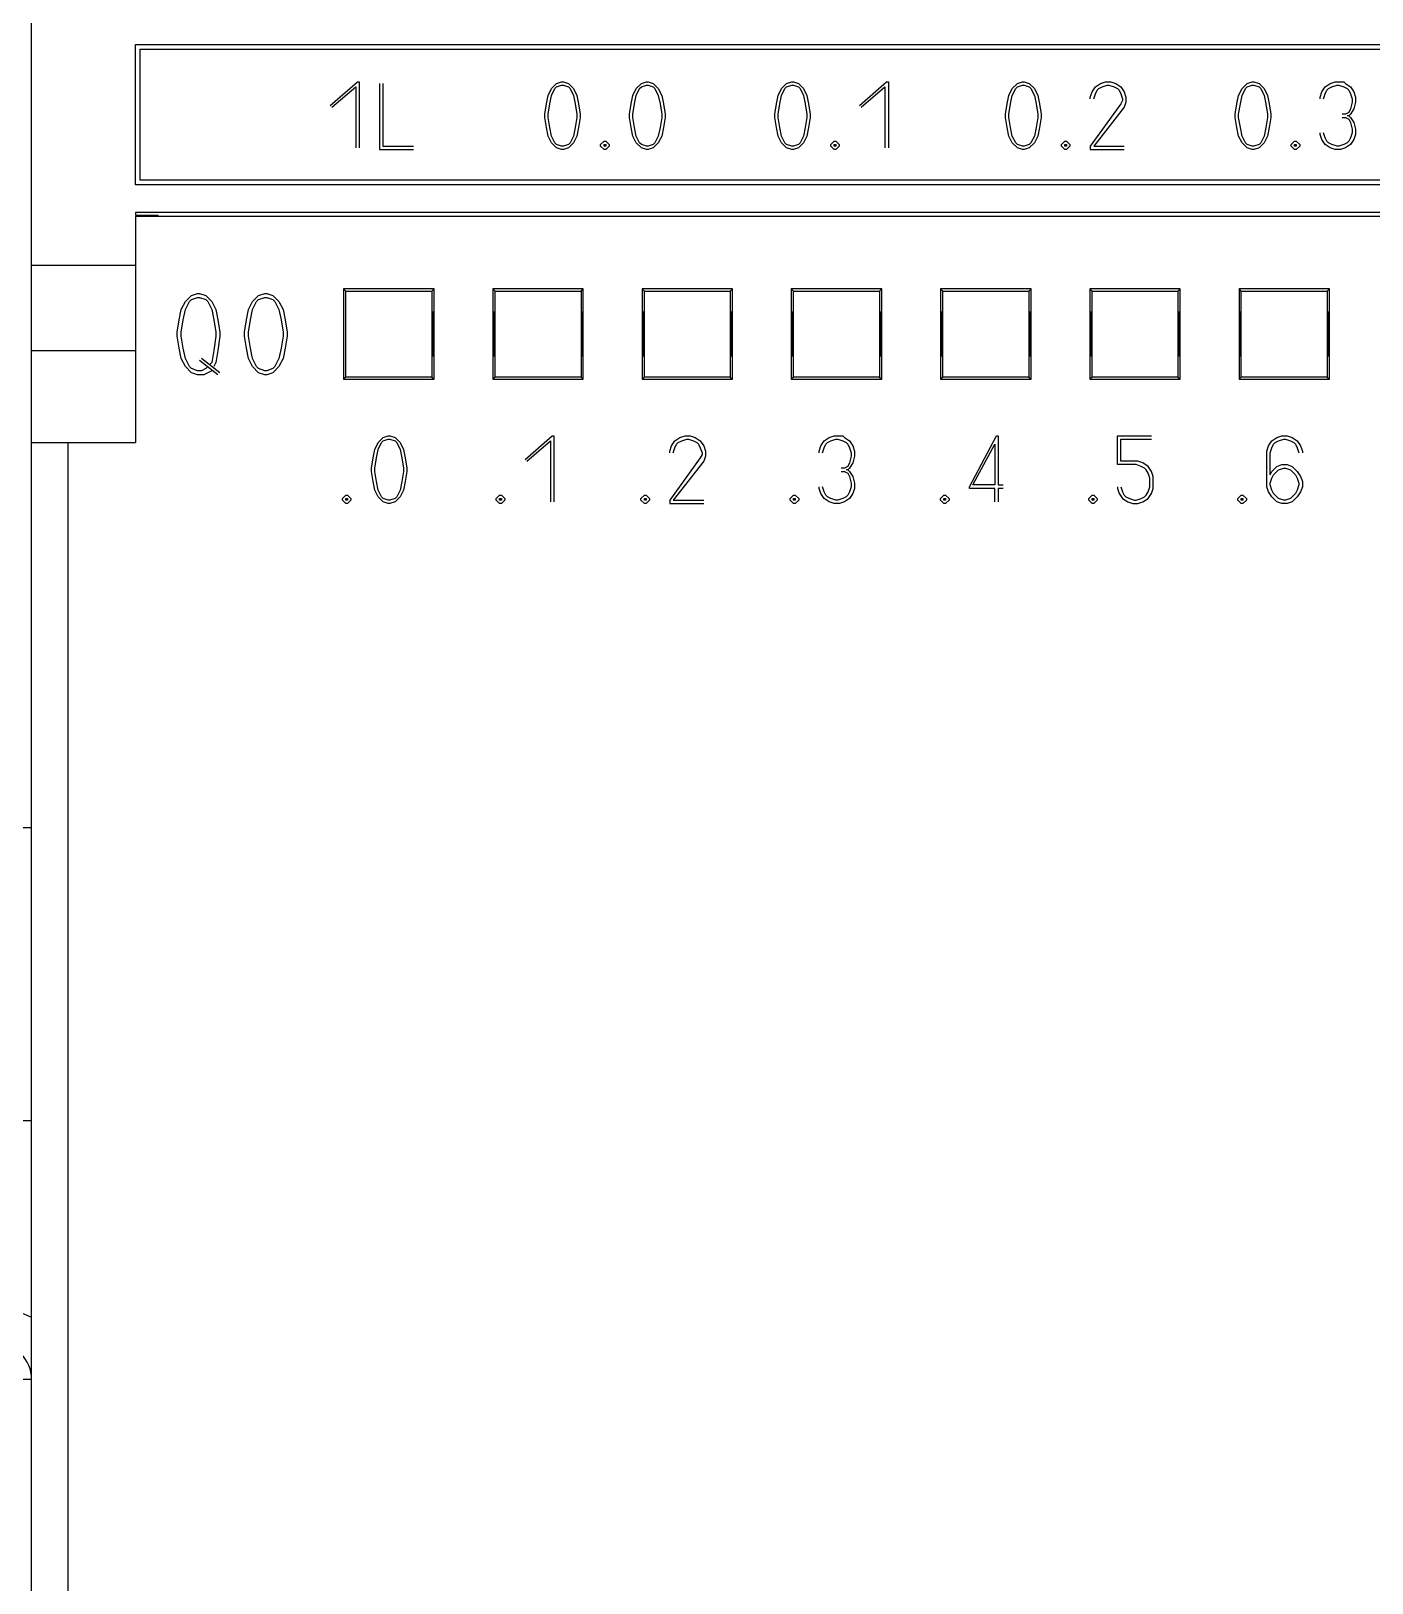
# Model space of a CAD drawing. Header units: millimetres. Extents: x 369186 to 503668, y -134064 to -104329.
# Drawn here: x 468468 to 472027, y -117590 to -113472 of the extents above; entities that cross this region are included whole.
import ezdxf

# ---------------------------------------------------------------- set-up
doc = ezdxf.new("R2010")
doc.units = ezdxf.units.MM
for name, color, linetype in [('0006LEVEL_0', 7, 'Continuous'), ('0006LEVEL_1', 7, 'Continuous'), ('8_ALL_NOTES_BALLOONS_SYMBOLS_GT', 7, 'Continuous')]:
    doc.layers.add(name, color=color, linetype=linetype)

msp = doc.modelspace()

# ---------------------------------------------------------------- linework, layer by layer
at = {"layer": '0006LEVEL_0', "color": 7, "linetype": 'Continuous'}
for p, q in [((468877.8, -114189.9), (468894, -114173.7)), ((468888.6, -114189.9), (468894, -114184.5)), ((468894, -114173.7), (468910.2, -114168.3)), ((468894, -114184.5), (468910.2, -114179.1)), ((468910.2, -114168.3), (468915.6, -114168.3)), ((468910.2, -114179.1), (468915.6, -114179.1)), ((468915.6, -114168.3), (468931.8, -114173.7)), ((468915.6, -114179.1), (468931.8, -114184.5)), ((468931.8, -114173.7), (468948, -114189.9)), ((468931.8, -114184.5), (468937.2, -114189.9)), ((469056, -114189.9), (469072.2, -114173.7)), ((469066.8, -114189.9), (469072.2, -114184.5)), ((469072.2, -114173.7), (469088.4, -114168.3)), ((469072.2, -114184.5), (469088.4, -114179.1)), ((469088.4, -114168.3), (469093.8, -114168.3)), ((469088.4, -114179.1), (469093.8, -114179.1)), ((469093.8, -114168.3), (469110, -114173.7)), ((469093.8, -114179.1), (469110, -114184.5)), ((469110, -114173.7), (469126.2, -114189.9)), ((469110, -114184.5), (469115.4, -114189.9)), ((468861.6, -114238.5), (468867, -114211.5)), ((468867, -114211.5), (468877.8, -114189.9)), ((468872.4, -114238.5), (468877.8, -114211.5)), ((468877.8, -114211.5), (468888.6, -114189.9)), ((468937.2, -114189.9), (468948, -114211.5)), ((468948, -114189.9), (468958.8, -114211.5)), ((468948, -114211.5), (468953.4, -114238.5)), ((468958.8, -114211.5), (468964.2, -114238.5)), ((469039.8, -114238.5), (469045.2, -114211.5)), ((469045.2, -114211.5), (469056, -114189.9)), ((469050.6, -114238.5), (469056, -114211.5)), ((469056, -114211.5), (469066.8, -114189.9)), ((469115.4, -114189.9), (469126.2, -114211.5)), ((469126.2, -114189.9), (469137, -114211.5)), ((469126.2, -114211.5), (469131.6, -114238.5)), ((469137, -114211.5), (469142.4, -114238.5)), ((468856.2, -114270.9), (468861.6, -114238.5)), ((468856.2, -114281.7), (468856.2, -114270.9)), ((468867, -114270.9), (468872.4, -114238.5)), ((468867, -114281.7), (468867, -114270.9)), ((468953.4, -114238.5), (468958.8, -114270.9)), ((468958.8, -114270.9), (468958.8, -114281.7)), ((468964.2, -114238.5), (468969.6, -114270.9)), ((468969.6, -114270.9), (468969.6, -114281.7)), ((469034.4, -114270.9), (469039.8, -114238.5)), ((469034.4, -114281.7), (469034.4, -114270.9)), ((469045.2, -114270.9), (469050.6, -114238.5)), ((469045.2, -114281.7), (469045.2, -114270.9)), ((469131.6, -114238.5), (469137, -114270.9)), ((469137, -114270.9), (469137, -114281.7)), ((469142.4, -114238.5), (469147.8, -114270.9)), ((469147.8, -114270.9), (469147.8, -114281.7)), ((468861.6, -114314.1), (468856.2, -114281.7)), ((468872.4, -114314.1), (468867, -114281.7)), ((468958.8, -114281.7), (468953.4, -114319.5)), ((468969.6, -114281.7), (468964.2, -114319.5)), ((469039.8, -114314.1), (469034.4, -114281.7)), ((469050.6, -114314.1), (469045.2, -114281.7)), ((469137, -114281.7), (469131.6, -114314.1)), ((469147.8, -114281.7), (469142.4, -114314.1)), ((468867, -114341.1), (468861.6, -114314.1)), ((468877.8, -114362.7), (468867, -114341.1)), ((468877.8, -114341.1), (468872.4, -114314.1)), ((468888.6, -114362.7), (468877.8, -114341.1)), ((468964.2, -114384.3), (468915.6, -114346.5)), ((468969.6, -114378.9), (468921, -114341.1)), ((468948, -114351.9), (468942.6, -114357.3)), ((468953.4, -114319.5), (468948, -114351.9)), ((468958.8, -114351.9), (468953.4, -114362.7)), ((468964.2, -114319.5), (468958.8, -114351.9)), ((469045.2, -114341.1), (469039.8, -114314.1)), ((469056, -114362.7), (469045.2, -114341.1)), ((469056, -114341.1), (469050.6, -114314.1)), ((469066.8, -114362.7), (469056, -114341.1)), ((469126.2, -114341.1), (469115.4, -114362.7)), ((469131.6, -114314.1), (469126.2, -114341.1)), ((469137, -114341.1), (469126.2, -114362.7)), ((469142.4, -114314.1), (469137, -114341.1)), ((468894, -114378.9), (468877.8, -114362.7)), ((468894, -114368.1), (468888.6, -114362.7)), ((468910.2, -114373.5), (468894, -114368.1)), ((468910.2, -114384.3), (468894, -114378.9)), ((468921, -114373.5), (468910.2, -114373.5)), ((468926.4, -114384.3), (468910.2, -114384.3)), ((468931.8, -114368.1), (468921, -114373.5)), ((468948, -114373.5), (468926.4, -114384.3)), ((468937.2, -114362.7), (468931.8, -114368.1)), ((469072.2, -114378.9), (469056, -114362.7)), ((469072.2, -114368.1), (469066.8, -114362.7)), ((469088.4, -114373.5), (469072.2, -114368.1)), ((469088.4, -114384.3), (469072.2, -114378.9)), ((469093.8, -114373.5), (469088.4, -114373.5)), ((469093.8, -114384.3), (469088.4, -114384.3)), ((469110, -114368.1), (469093.8, -114373.5)), ((469110, -114378.9), (469093.8, -114384.3)), ((469126.2, -114362.7), (469110, -114378.9)), ((469115.4, -114362.7), (469110, -114368.1)), ((469389.3, -114564.3), (469402.8, -114550.8)), ((469398.3, -114564.3), (469402.8, -114559.8)), ((469402.8, -114550.8), (469416.3, -114546.3)), ((469402.8, -114559.8), (469416.3, -114555.3)), ((469416.3, -114546.3), (469420.8, -114546.3)), ((469416.3, -114555.3), (469420.8, -114555.3)), ((469420.8, -114546.3), (469434.3, -114550.8)), ((469420.8, -114555.3), (469434.3, -114559.8)), ((469434.3, -114550.8), (469447.8, -114564.3)), ((469434.3, -114559.8), (469438.8, -114564.3)), ((469779.3, -114609.3), (469851.3, -114546.3)), ((469783.8, -114613.8), (469846.8, -114559.8)), ((469846.8, -114559.8), (469846.8, -114721.8)), ((469851.3, -114546.3), (469855.8, -114546.3)), ((469855.8, -114546.3), (469855.8, -114721.8)), ((470167.8, -114573.3), (470176.8, -114559.8)), ((470176.8, -114559.8), (470190.3, -114550.8)), ((470185.8, -114564.3), (470194.8, -114559.8)), ((470190.3, -114550.8), (470203.8, -114546.3)), ((470194.8, -114559.8), (470208.3, -114555.3)), ((470203.8, -114546.3), (470217.3, -114546.3)), ((470208.3, -114555.3), (470212.8, -114555.3)), ((470212.8, -114555.3), (470226.3, -114559.8)), ((470217.3, -114546.3), (470230.8, -114550.8)), ((470226.3, -114559.8), (470235.3, -114564.3)), ((470230.8, -114550.8), (470244.3, -114559.8)), ((470244.3, -114559.8), (470253.3, -114573.3)), ((470563.8, -114573.3), (470572.8, -114559.8)), ((470572.8, -114559.8), (470586.3, -114550.8)), ((470581.8, -114564.3), (470590.8, -114559.8)), ((470586.3, -114550.8), (470599.8, -114546.3)), ((470590.8, -114559.8), (470604.3, -114555.3)), ((470599.8, -114546.3), (470622.3, -114546.3)), ((470604.3, -114555.3), (470608.8, -114555.3)), ((470608.8, -114555.3), (470622.3, -114559.8)), ((470622.3, -114546.3), (470626.8, -114550.8)), ((470622.3, -114559.8), (470631.3, -114564.3)), ((470626.8, -114550.8), (470640.3, -114559.8)), ((470640.3, -114559.8), (470649.3, -114573.3)), ((470958.3, -114681.3), (471030.3, -114546.3)), ((471030.3, -114546.3), (471034.8, -114546.3)), ((471034.8, -114546.3), (471034.8, -114676.8)), ((471351.3, -114546.3), (471441.3, -114546.3)), ((471351.3, -114622.8), (471351.3, -114546.3)), ((471360.3, -114555.3), (471441.3, -114555.3)), ((471360.3, -114613.8), (471360.3, -114555.3)), ((471751.8, -114573.3), (471760.8, -114559.8)), ((471760.8, -114559.8), (471774.3, -114550.8)), ((471769.8, -114564.3), (471778.8, -114559.8)), ((471774.3, -114550.8), (471787.8, -114546.3)), ((471778.8, -114559.8), (471792.3, -114555.3)), ((471787.8, -114546.3), (471801.3, -114546.3)), ((471792.3, -114555.3), (471796.8, -114555.3)), ((471796.8, -114555.3), (471810.3, -114559.8)), ((471801.3, -114546.3), (471814.8, -114550.8)), ((471810.3, -114559.8), (471819.3, -114564.3)), ((471814.8, -114550.8), (471828.3, -114559.8)), ((471828.3, -114559.8), (471837.3, -114573.3)), ((469375.8, -114604.8), (469380.3, -114582.3)), ((469380.3, -114582.3), (469389.3, -114564.3)), ((469384.8, -114604.8), (469389.3, -114582.3)), ((469389.3, -114582.3), (469398.3, -114564.3)), ((469438.8, -114564.3), (469447.8, -114582.3)), ((469447.8, -114564.3), (469456.8, -114582.3)), ((469447.8, -114582.3), (469452.3, -114604.8)), ((469456.8, -114582.3), (469461.3, -114604.8)), ((470163.3, -114586.8), (470167.8, -114573.3)), ((470163.3, -114591.3), (470163.3, -114586.8)), ((470172.3, -114591.3), (470176.8, -114577.8)), ((470176.8, -114577.8), (470181.3, -114568.8)), ((470181.3, -114568.8), (470185.8, -114564.3)), ((470235.3, -114564.3), (470239.8, -114568.8)), ((470239.8, -114568.8), (470244.3, -114577.8)), ((470244.3, -114577.8), (470248.8, -114591.3)), ((470248.8, -114595.8), (470244.3, -114604.8)), ((470248.8, -114591.3), (470248.8, -114595.8)), ((470253.3, -114573.3), (470257.8, -114586.8)), ((470257.8, -114600.3), (470253.3, -114613.8)), ((470257.8, -114586.8), (470257.8, -114600.3)), ((470559.3, -114586.8), (470563.8, -114573.3)), ((470559.3, -114591.3), (470559.3, -114586.8)), ((470568.3, -114591.3), (470572.8, -114577.8)), ((470572.8, -114577.8), (470577.3, -114568.8)), ((470577.3, -114568.8), (470581.8, -114564.3)), ((470631.3, -114564.3), (470635.8, -114568.8)), ((470635.8, -114568.8), (470640.3, -114577.8)), ((470640.3, -114577.8), (470644.8, -114591.3)), ((470644.8, -114600.3), (470640.3, -114618.3)), ((470644.8, -114591.3), (470644.8, -114600.3)), ((470649.3, -114573.3), (470653.8, -114586.8)), ((470653.8, -114600.3), (470649.3, -114618.3)), ((470653.8, -114586.8), (470653.8, -114600.3)), ((470967.3, -114676.8), (471025.8, -114568.8)), ((471025.8, -114568.8), (471025.8, -114676.8)), ((471747.3, -114586.8), (471751.8, -114573.3)), ((471747.3, -114681.3), (471747.3, -114586.8)), ((471756.3, -114591.3), (471760.8, -114577.8)), ((471756.3, -114649.8), (471756.3, -114591.3)), ((471760.8, -114577.8), (471765.3, -114568.8)), ((471765.3, -114568.8), (471769.8, -114564.3)), ((471819.3, -114564.3), (471823.8, -114568.8)), ((471823.8, -114568.8), (471828.3, -114577.8)), ((471828.3, -114577.8), (471832.8, -114591.3)), ((471837.3, -114573.3), (471841.8, -114586.8)), ((471841.8, -114586.8), (471841.8, -114591.3)), ((469371.3, -114631.8), (469375.8, -114604.8)), ((469371.3, -114640.8), (469371.3, -114631.8)), ((469375.8, -114667.8), (469371.3, -114640.8)), ((469380.3, -114631.8), (469384.8, -114604.8)), ((469380.3, -114640.8), (469380.3, -114631.8)), ((469384.8, -114667.8), (469380.3, -114640.8)), ((469452.3, -114604.8), (469456.8, -114631.8)), ((469456.8, -114640.8), (469452.3, -114667.8)), ((469456.8, -114631.8), (469456.8, -114640.8)), ((469461.3, -114604.8), (469465.8, -114631.8)), ((469465.8, -114640.8), (469461.3, -114667.8)), ((469465.8, -114631.8), (469465.8, -114640.8)), ((470244.3, -114604.8), (470163.3, -114717.3)), ((470253.3, -114613.8), (470172.3, -114717.3)), ((470626.8, -114631.8), (470617.8, -114631.8)), ((470617.8, -114640.8), (470626.8, -114640.8)), ((470635.8, -114627.3), (470626.8, -114631.8)), ((470626.8, -114640.8), (470635.8, -114645.3)), ((470635.8, -114636.3), (470631.3, -114636.3)), ((470640.3, -114618.3), (470635.8, -114627.3)), ((470640.3, -114631.8), (470635.8, -114636.3)), ((470635.8, -114636.3), (470640.3, -114640.8)), ((470649.3, -114618.3), (470640.3, -114631.8)), ((470640.3, -114640.8), (470649.3, -114654.3)), ((471400.8, -114622.8), (471351.3, -114622.8)), ((471405.3, -114613.8), (471360.3, -114613.8)), ((471414.3, -114627.3), (471400.8, -114622.8)), ((471418.8, -114618.3), (471405.3, -114613.8)), ((471423.3, -114631.8), (471414.3, -114627.3)), ((471432.3, -114627.3), (471418.8, -114618.3)), ((471427.8, -114636.3), (471423.3, -114631.8)), ((471432.3, -114645.3), (471427.8, -114636.3)), ((471441.3, -114640.8), (471432.3, -114627.3)), ((471445.8, -114654.3), (471441.3, -114640.8)), ((471756.3, -114649.8), (471760.8, -114640.8)), ((471760.8, -114640.8), (471774.3, -114627.3)), ((471765.3, -114649.8), (471778.8, -114636.3)), ((471774.3, -114627.3), (471787.8, -114622.8)), ((471778.8, -114636.3), (471792.3, -114631.8)), ((471787.8, -114622.8), (471801.3, -114622.8)), ((471792.3, -114631.8), (471796.8, -114631.8)), ((471796.8, -114631.8), (471810.3, -114636.3)), ((471801.3, -114622.8), (471814.8, -114627.3)), ((471810.3, -114636.3), (471823.8, -114649.8)), ((471814.8, -114627.3), (471828.3, -114640.8)), ((471828.3, -114640.8), (471837.3, -114654.3)), ((469380.3, -114690.3), (469375.8, -114667.8)), ((469389.3, -114690.3), (469384.8, -114667.8)), ((469452.3, -114667.8), (469447.8, -114690.3)), ((469461.3, -114667.8), (469456.8, -114690.3)), ((470559.3, -114685.8), (470559.3, -114681.3)), ((470572.8, -114694.8), (470568.3, -114681.3)), ((470635.8, -114645.3), (470640.3, -114654.3)), ((470640.3, -114654.3), (470644.8, -114672.3)), ((470644.8, -114681.3), (470640.3, -114694.8)), ((470644.8, -114672.3), (470644.8, -114681.3)), ((470649.3, -114654.3), (470653.8, -114672.3)), ((470653.8, -114672.3), (470653.8, -114685.8)), ((470958.3, -114685.8), (470958.3, -114681.3)), ((471025.8, -114676.8), (470967.3, -114676.8)), ((471034.8, -114676.8), (471048.3, -114676.8)), ((471351.3, -114681.3), (471351.3, -114685.8)), ((471360.3, -114681.3), (471364.8, -114694.8)), ((471436.8, -114658.8), (471432.3, -114645.3)), ((471432.3, -114694.8), (471436.8, -114681.3)), ((471436.8, -114681.3), (471436.8, -114658.8)), ((471445.8, -114685.8), (471445.8, -114654.3)), ((471751.8, -114694.8), (471747.3, -114681.3)), ((471756.3, -114672.3), (471760.8, -114658.8)), ((471756.3, -114676.8), (471756.3, -114672.3)), ((471760.8, -114690.3), (471756.3, -114676.8)), ((471760.8, -114658.8), (471765.3, -114649.8)), ((471823.8, -114649.8), (471828.3, -114658.8)), ((471828.3, -114658.8), (471832.8, -114672.3)), ((471832.8, -114676.8), (471828.3, -114690.3)), ((471832.8, -114672.3), (471832.8, -114676.8)), ((471837.3, -114654.3), (471841.8, -114667.8)), ((471841.8, -114681.3), (471837.3, -114694.8)), ((471841.8, -114667.8), (471841.8, -114681.3)), ((469294.8, -114712.8), (469303.8, -114703.8)), ((469294.8, -114717.3), (469294.8, -114712.8)), ((469303.8, -114726.3), (469294.8, -114717.3)), ((469303.8, -114703.8), (469308.3, -114703.8)), ((469303.8, -114712.8), (469308.3, -114712.8)), ((469303.8, -114717.3), (469303.8, -114712.8)), ((469308.3, -114717.3), (469303.8, -114717.3)), ((469308.3, -114703.8), (469317.3, -114712.8)), ((469308.3, -114712.8), (469308.3, -114717.3)), ((469317.3, -114717.3), (469308.3, -114726.3)), ((469317.3, -114712.8), (469317.3, -114717.3)), ((469389.3, -114708.3), (469380.3, -114690.3)), ((469398.3, -114708.3), (469389.3, -114690.3)), ((469402.8, -114721.8), (469389.3, -114708.3)), ((469402.8, -114712.8), (469398.3, -114708.3)), ((469416.3, -114717.3), (469402.8, -114712.8)), ((469416.3, -114726.3), (469402.8, -114721.8)), ((469420.8, -114717.3), (469416.3, -114717.3)), ((469434.3, -114712.8), (469420.8, -114717.3)), ((469434.3, -114721.8), (469420.8, -114726.3)), ((469447.8, -114708.3), (469434.3, -114721.8)), ((469438.8, -114708.3), (469434.3, -114712.8)), ((469447.8, -114690.3), (469438.8, -114708.3)), ((469456.8, -114690.3), (469447.8, -114708.3)), ((469702.8, -114712.8), (469711.8, -114703.8)), ((469702.8, -114717.3), (469702.8, -114712.8)), ((469711.8, -114726.3), (469702.8, -114717.3)), ((469711.8, -114703.8), (469716.3, -114703.8)), ((469711.8, -114712.8), (469716.3, -114712.8)), ((469711.8, -114717.3), (469711.8, -114712.8)), ((469716.3, -114717.3), (469711.8, -114717.3)), ((469716.3, -114703.8), (469725.3, -114712.8)), ((469716.3, -114712.8), (469716.3, -114717.3)), ((469725.3, -114717.3), (469716.3, -114726.3)), ((469725.3, -114712.8), (469725.3, -114717.3)), ((470086.8, -114712.8), (470095.8, -114703.8)), ((470086.8, -114717.3), (470086.8, -114712.8)), ((470095.8, -114726.3), (470086.8, -114717.3)), ((470095.8, -114703.8), (470100.3, -114703.8)), ((470095.8, -114712.8), (470100.3, -114712.8)), ((470095.8, -114717.3), (470095.8, -114712.8)), ((470100.3, -114717.3), (470095.8, -114717.3)), ((470100.3, -114703.8), (470109.3, -114712.8)), ((470100.3, -114712.8), (470100.3, -114717.3)), ((470109.3, -114717.3), (470100.3, -114726.3)), ((470109.3, -114712.8), (470109.3, -114717.3)), ((470163.3, -114717.3), (470163.3, -114726.3)), ((470172.3, -114717.3), (470253.3, -114717.3)), ((470482.8, -114712.8), (470491.8, -114703.8)), ((470482.8, -114717.3), (470482.8, -114712.8)), ((470491.8, -114726.3), (470482.8, -114717.3)), ((470491.8, -114703.8), (470496.3, -114703.8)), ((470491.8, -114712.8), (470496.3, -114712.8)), ((470491.8, -114717.3), (470491.8, -114712.8)), ((470496.3, -114717.3), (470491.8, -114717.3)), ((470496.3, -114703.8), (470505.3, -114712.8)), ((470496.3, -114712.8), (470496.3, -114717.3)), ((470505.3, -114717.3), (470496.3, -114726.3)), ((470505.3, -114712.8), (470505.3, -114717.3)), ((470563.8, -114699.3), (470559.3, -114685.8)), ((470572.8, -114712.8), (470563.8, -114699.3)), ((470577.3, -114703.8), (470572.8, -114694.8)), ((470586.3, -114721.8), (470572.8, -114712.8)), ((470581.8, -114708.3), (470577.3, -114703.8)), ((470590.8, -114712.8), (470581.8, -114708.3)), ((470599.8, -114726.3), (470586.3, -114721.8)), ((470604.3, -114717.3), (470590.8, -114712.8)), ((470608.8, -114717.3), (470604.3, -114717.3)), ((470622.3, -114712.8), (470608.8, -114717.3)), ((470626.8, -114721.8), (470613.3, -114726.3)), ((470631.3, -114708.3), (470622.3, -114712.8)), ((470640.3, -114712.8), (470626.8, -114721.8)), ((470635.8, -114703.8), (470631.3, -114708.3)), ((470640.3, -114694.8), (470635.8, -114703.8)), ((470649.3, -114699.3), (470640.3, -114712.8)), ((470653.8, -114685.8), (470649.3, -114699.3)), ((470881.8, -114712.8), (470890.8, -114703.8)), ((470881.8, -114717.3), (470881.8, -114712.8)), ((470890.8, -114726.3), (470881.8, -114717.3)), ((470890.8, -114703.8), (470895.3, -114703.8)), ((470890.8, -114712.8), (470895.3, -114712.8)), ((470890.8, -114717.3), (470890.8, -114712.8)), ((470895.3, -114717.3), (470890.8, -114717.3)), ((470895.3, -114703.8), (470904.3, -114712.8)), ((470895.3, -114712.8), (470895.3, -114717.3)), ((470904.3, -114717.3), (470895.3, -114726.3)), ((470904.3, -114712.8), (470904.3, -114717.3)), ((471025.8, -114685.8), (470958.3, -114685.8)), ((471025.8, -114721.8), (471025.8, -114685.8)), ((471048.3, -114685.8), (471034.8, -114685.8)), ((471034.8, -114685.8), (471034.8, -114721.8)), ((471274.8, -114712.8), (471283.8, -114703.8)), ((471274.8, -114717.3), (471274.8, -114712.8)), ((471283.8, -114726.3), (471274.8, -114717.3)), ((471283.8, -114703.8), (471288.3, -114703.8)), ((471283.8, -114712.8), (471288.3, -114712.8)), ((471283.8, -114717.3), (471283.8, -114712.8)), ((471288.3, -114717.3), (471283.8, -114717.3)), ((471288.3, -114703.8), (471297.3, -114712.8)), ((471288.3, -114712.8), (471288.3, -114717.3)), ((471297.3, -114717.3), (471288.3, -114726.3)), ((471297.3, -114712.8), (471297.3, -114717.3)), ((471351.3, -114685.8), (471355.8, -114699.3)), ((471355.8, -114699.3), (471364.8, -114712.8)), ((471364.8, -114694.8), (471369.3, -114703.8)), ((471364.8, -114712.8), (471378.3, -114721.8)), ((471369.3, -114703.8), (471373.8, -114708.3)), ((471373.8, -114708.3), (471382.8, -114712.8)), ((471378.3, -114721.8), (471391.8, -114726.3)), ((471382.8, -114712.8), (471396.3, -114717.3)), ((471396.3, -114717.3), (471400.8, -114717.3)), ((471400.8, -114717.3), (471414.3, -114712.8)), ((471405.3, -114726.3), (471418.8, -114721.8)), ((471414.3, -114712.8), (471423.3, -114708.3)), ((471418.8, -114721.8), (471432.3, -114712.8)), ((471423.3, -114708.3), (471427.8, -114703.8)), ((471427.8, -114703.8), (471432.3, -114694.8)), ((471432.3, -114712.8), (471441.3, -114699.3)), ((471441.3, -114699.3), (471445.8, -114685.8)), ((471670.8, -114712.8), (471679.8, -114703.8)), ((471670.8, -114717.3), (471670.8, -114712.8)), ((471679.8, -114726.3), (471670.8, -114717.3)), ((471679.8, -114703.8), (471684.3, -114703.8)), ((471679.8, -114712.8), (471684.3, -114712.8)), ((471679.8, -114717.3), (471679.8, -114712.8)), ((471684.3, -114717.3), (471679.8, -114717.3)), ((471684.3, -114703.8), (471693.3, -114712.8)), ((471684.3, -114712.8), (471684.3, -114717.3)), ((471693.3, -114717.3), (471684.3, -114726.3)), ((471693.3, -114712.8), (471693.3, -114717.3)), ((471760.8, -114708.3), (471751.8, -114694.8)), ((471765.3, -114699.3), (471760.8, -114690.3)), ((471774.3, -114721.8), (471760.8, -114708.3)), ((471778.8, -114712.8), (471765.3, -114699.3)), ((471787.8, -114726.3), (471774.3, -114721.8)), ((471792.3, -114717.3), (471778.8, -114712.8)), ((471796.8, -114717.3), (471792.3, -114717.3)), ((471810.3, -114712.8), (471796.8, -114717.3)), ((471814.8, -114721.8), (471801.3, -114726.3)), ((471823.8, -114699.3), (471810.3, -114712.8)), ((471828.3, -114708.3), (471814.8, -114721.8)), ((471828.3, -114690.3), (471823.8, -114699.3)), ((471837.3, -114694.8), (471828.3, -114708.3)), ((469308.3, -114726.3), (469303.8, -114726.3)), ((469420.8, -114726.3), (469416.3, -114726.3)), ((469716.3, -114726.3), (469711.8, -114726.3)), ((470100.3, -114726.3), (470095.8, -114726.3)), ((470163.3, -114726.3), (470253.3, -114726.3)), ((470496.3, -114726.3), (470491.8, -114726.3)), ((470613.3, -114726.3), (470599.8, -114726.3)), ((470895.3, -114726.3), (470890.8, -114726.3)), ((471288.3, -114726.3), (471283.8, -114726.3)), ((471391.8, -114726.3), (471405.3, -114726.3)), ((471684.3, -114726.3), (471679.8, -114726.3)), ((471801.3, -114726.3), (471787.8, -114726.3))]:
    msp.add_line(p, q, dxfattribs=at)
at = {"layer": '0006LEVEL_1', "color": 7, "linetype": 'Continuous'}
for p, q in [((468745.8, -113508.3), (478159.8, -113508.3)), ((468745.8, -113880.3), (468745.8, -113508.3)), ((468757.8, -113520.3), (478147.8, -113520.3)), ((468757.8, -113868.3), (468757.8, -113520.3)), ((469262.3, -113670), (469334.4, -113607)), ((469334.4, -113607), (469338.8, -113607)), ((469338.8, -113607), (469338.8, -113782.5)), ((469392.9, -113611.5), (469392.9, -113787)), ((469401.8, -113611.5), (469401.8, -113778)), ((469849.3, -113625), (469862.8, -113611.5)), ((469862.8, -113611.5), (469876.3, -113607)), ((469876.3, -113607), (469880.8, -113607)), ((469880.8, -113607), (469894.3, -113611.5)), ((469894.3, -113611.5), (469907.8, -113625)), ((470074.3, -113625), (470087.8, -113611.5)), ((470087.8, -113611.5), (470101.3, -113607)), ((470101.3, -113607), (470105.8, -113607)), ((470105.8, -113607), (470119.3, -113611.5)), ((470119.3, -113611.5), (470132.8, -113625)), ((470459.7, -113625), (470473.2, -113611.5)), ((470473.2, -113611.5), (470486.7, -113607)), ((470486.7, -113607), (470491.2, -113607)), ((470491.2, -113607), (470504.7, -113611.5)), ((470504.7, -113611.5), (470518.2, -113625)), ((470666.7, -113670), (470738.7, -113607)), ((470738.7, -113607), (470743.2, -113607)), ((470743.2, -113607), (470743.2, -113782.5)), ((471072.2, -113625), (471085.7, -113611.5)), ((471085.7, -113611.5), (471099.2, -113607)), ((471099.2, -113607), (471103.7, -113607)), ((471103.7, -113607), (471117.2, -113611.5)), ((471117.2, -113611.5), (471130.7, -113625)), ((471292.7, -113620.5), (471306.2, -113611.5)), ((471306.2, -113611.5), (471319.7, -113607)), ((471319.7, -113607), (471333.2, -113607)), ((471333.2, -113607), (471346.7, -113611.5)), ((471346.7, -113611.5), (471360.2, -113620.5)), ((471681.8, -113625), (471695.3, -113611.5)), ((471695.3, -113611.5), (471708.8, -113607)), ((471708.8, -113607), (471713.3, -113607)), ((471713.3, -113607), (471726.8, -113611.5)), ((471726.8, -113611.5), (471740.3, -113625)), ((471902.3, -113620.5), (471915.8, -113611.5)), ((471915.8, -113611.5), (471929.3, -113607)), ((471929.3, -113607), (471951.8, -113607)), ((471951.8, -113607), (471956.3, -113611.5)), ((471956.3, -113611.5), (471969.8, -113620.5)), ((469266.8, -113674.5), (469329.9, -113620.5)), ((469329.9, -113620.5), (469329.9, -113782.5)), ((469835.8, -113665.5), (469840.3, -113643)), ((469840.3, -113643), (469849.3, -113625)), ((469844.8, -113665.5), (469849.3, -113643)), ((469849.3, -113643), (469858.3, -113625)), ((469858.3, -113625), (469862.8, -113620.5)), ((469862.8, -113620.5), (469876.3, -113616)), ((469876.3, -113616), (469880.8, -113616)), ((469880.8, -113616), (469894.3, -113620.5)), ((469894.3, -113620.5), (469898.8, -113625)), ((469898.8, -113625), (469907.8, -113643)), ((469907.8, -113625), (469916.8, -113643)), ((469907.8, -113643), (469912.3, -113665.5)), ((469916.8, -113643), (469921.3, -113665.5)), ((470060.8, -113665.5), (470065.3, -113643)), ((470065.3, -113643), (470074.3, -113625)), ((470069.8, -113665.5), (470074.3, -113643)), ((470074.3, -113643), (470083.3, -113625)), ((470083.3, -113625), (470087.8, -113620.5)), ((470087.8, -113620.5), (470101.3, -113616)), ((470101.3, -113616), (470105.8, -113616)), ((470105.8, -113616), (470119.3, -113620.5)), ((470119.3, -113620.5), (470123.8, -113625)), ((470123.8, -113625), (470132.8, -113643)), ((470132.8, -113625), (470141.8, -113643)), ((470132.8, -113643), (470137.3, -113665.5)), ((470141.8, -113643), (470146.3, -113665.5)), ((470446.2, -113665.5), (470450.7, -113643)), ((470450.7, -113643), (470459.7, -113625)), ((470455.2, -113665.5), (470459.7, -113643)), ((470459.7, -113643), (470468.7, -113625)), ((470468.7, -113625), (470473.2, -113620.5)), ((470473.2, -113620.5), (470486.7, -113616)), ((470486.7, -113616), (470491.2, -113616)), ((470491.2, -113616), (470504.7, -113620.5)), ((470504.7, -113620.5), (470509.2, -113625)), ((470509.2, -113625), (470518.2, -113643)), ((470518.2, -113625), (470527.2, -113643)), ((470518.2, -113643), (470522.7, -113665.5)), ((470527.2, -113643), (470531.7, -113665.5)), ((470671.2, -113674.5), (470734.2, -113620.5)), ((470734.2, -113620.5), (470734.2, -113782.5)), ((471058.7, -113665.5), (471063.2, -113643)), ((471063.2, -113643), (471072.2, -113625)), ((471067.7, -113665.5), (471072.2, -113643)), ((471072.2, -113643), (471081.2, -113625)), ((471081.2, -113625), (471085.7, -113620.5)), ((471085.7, -113620.5), (471099.2, -113616)), ((471099.2, -113616), (471103.7, -113616)), ((471103.7, -113616), (471117.2, -113620.5)), ((471117.2, -113620.5), (471121.7, -113625)), ((471121.7, -113625), (471130.7, -113643)), ((471130.7, -113625), (471139.7, -113643)), ((471130.7, -113643), (471135.2, -113665.5)), ((471139.7, -113643), (471144.2, -113665.5)), ((471279.2, -113647.5), (471283.7, -113634)), ((471279.2, -113652), (471279.2, -113647.5)), ((471283.7, -113634), (471292.7, -113620.5)), ((471288.2, -113652), (471292.7, -113638.5)), ((471292.7, -113638.5), (471297.2, -113629.5)), ((471297.2, -113629.5), (471301.7, -113625)), ((471301.7, -113625), (471310.7, -113620.5)), ((471310.7, -113620.5), (471324.2, -113616)), ((471324.2, -113616), (471328.7, -113616)), ((471328.7, -113616), (471342.2, -113620.5)), ((471342.2, -113620.5), (471351.2, -113625)), ((471351.2, -113625), (471355.7, -113629.5)), ((471355.7, -113629.5), (471360.2, -113638.5)), ((471360.2, -113620.5), (471369.2, -113634)), ((471360.2, -113638.5), (471364.7, -113652)), ((471364.7, -113652), (471364.7, -113656.5)), ((471369.2, -113634), (471373.7, -113647.5)), ((471373.7, -113647.5), (471373.7, -113661)), ((471668.3, -113665.5), (471672.8, -113643)), ((471672.8, -113643), (471681.8, -113625)), ((471677.3, -113665.5), (471681.8, -113643)), ((471681.8, -113643), (471690.8, -113625)), ((471690.8, -113625), (471695.3, -113620.5)), ((471695.3, -113620.5), (471708.8, -113616)), ((471708.8, -113616), (471713.3, -113616)), ((471713.3, -113616), (471726.8, -113620.5)), ((471726.8, -113620.5), (471731.3, -113625)), ((471731.3, -113625), (471740.3, -113643)), ((471740.3, -113625), (471749.3, -113643)), ((471740.3, -113643), (471744.8, -113665.5)), ((471749.3, -113643), (471753.8, -113665.5)), ((471888.8, -113647.5), (471893.3, -113634)), ((471888.8, -113652), (471888.8, -113647.5)), ((471893.3, -113634), (471902.3, -113620.5)), ((471897.8, -113652), (471902.3, -113638.5)), ((471902.3, -113638.5), (471906.8, -113629.5)), ((471906.8, -113629.5), (471911.3, -113625)), ((471911.3, -113625), (471920.3, -113620.5)), ((471920.3, -113620.5), (471933.8, -113616)), ((471933.8, -113616), (471938.3, -113616)), ((471938.3, -113616), (471951.8, -113620.5)), ((471951.8, -113620.5), (471960.8, -113625)), ((471960.8, -113625), (471965.3, -113629.5)), ((471965.3, -113629.5), (471969.8, -113638.5)), ((471969.8, -113620.5), (471978.8, -113634)), ((471969.8, -113638.5), (471974.3, -113652)), ((471974.3, -113652), (471974.3, -113661)), ((471978.8, -113634), (471983.3, -113647.5)), ((471983.3, -113647.5), (471983.3, -113661)), ((469831.3, -113692.5), (469835.8, -113665.5)), ((469831.3, -113701.5), (469831.3, -113692.5)), ((469840.3, -113692.5), (469844.8, -113665.5)), ((469840.3, -113701.5), (469840.3, -113692.5)), ((469912.3, -113665.5), (469916.8, -113692.5)), ((469916.8, -113692.5), (469916.8, -113701.5)), ((469921.3, -113665.5), (469925.8, -113692.5)), ((469925.8, -113692.5), (469925.8, -113701.5)), ((470056.3, -113692.5), (470060.8, -113665.5)), ((470056.3, -113701.5), (470056.3, -113692.5)), ((470065.3, -113692.5), (470069.8, -113665.5)), ((470065.3, -113701.5), (470065.3, -113692.5)), ((470137.3, -113665.5), (470141.8, -113692.5)), ((470141.8, -113692.5), (470141.8, -113701.5)), ((470146.3, -113665.5), (470150.8, -113692.5)), ((470150.8, -113692.5), (470150.8, -113701.5)), ((470441.7, -113692.5), (470446.2, -113665.5)), ((470441.7, -113701.5), (470441.7, -113692.5)), ((470450.7, -113692.5), (470455.2, -113665.5)), ((470450.7, -113701.5), (470450.7, -113692.5)), ((470522.7, -113665.5), (470527.2, -113692.5)), ((470527.2, -113692.5), (470527.2, -113701.5)), ((470531.7, -113665.5), (470536.2, -113692.5)), ((470536.2, -113692.5), (470536.2, -113701.5)), ((471054.2, -113692.5), (471058.7, -113665.5)), ((471054.2, -113701.5), (471054.2, -113692.5)), ((471063.2, -113692.5), (471067.7, -113665.5)), ((471063.2, -113701.5), (471063.2, -113692.5)), ((471135.2, -113665.5), (471139.7, -113692.5)), ((471139.7, -113692.5), (471139.7, -113701.5)), ((471144.2, -113665.5), (471148.7, -113692.5)), ((471148.7, -113692.5), (471148.7, -113701.5)), ((471360.2, -113665.5), (471279.2, -113778)), ((471369.2, -113674.5), (471288.2, -113778)), ((471364.7, -113656.5), (471360.2, -113665.5)), ((471373.7, -113661), (471369.2, -113674.5)), ((471663.8, -113692.5), (471668.3, -113665.5)), ((471663.8, -113701.5), (471663.8, -113692.5)), ((471672.8, -113692.5), (471677.3, -113665.5)), ((471672.8, -113701.5), (471672.8, -113692.5)), ((471744.8, -113665.5), (471749.3, -113692.5)), ((471749.3, -113692.5), (471749.3, -113701.5)), ((471753.8, -113665.5), (471758.3, -113692.5)), ((471758.3, -113692.5), (471758.3, -113701.5)), ((471956.3, -113692.5), (471947.3, -113692.5)), ((471965.3, -113688), (471956.3, -113692.5)), ((471969.8, -113679), (471965.3, -113688)), ((471969.8, -113692.5), (471965.3, -113697)), ((471974.3, -113661), (471969.8, -113679)), ((471978.8, -113679), (471969.8, -113692.5)), ((471983.3, -113661), (471978.8, -113679)), ((469835.8, -113728.5), (469831.3, -113701.5)), ((469840.3, -113751), (469835.8, -113728.5)), ((469844.8, -113728.5), (469840.3, -113701.5)), ((469849.3, -113751), (469844.8, -113728.5)), ((469912.3, -113728.5), (469907.8, -113751)), ((469916.8, -113701.5), (469912.3, -113728.5)), ((469921.3, -113728.5), (469916.8, -113751)), ((469925.8, -113701.5), (469921.3, -113728.5)), ((470060.8, -113728.5), (470056.3, -113701.5)), ((470065.3, -113751), (470060.8, -113728.5)), ((470069.8, -113728.5), (470065.3, -113701.5)), ((470074.3, -113751), (470069.8, -113728.5)), ((470137.3, -113728.5), (470132.8, -113751)), ((470141.8, -113701.5), (470137.3, -113728.5)), ((470146.3, -113728.5), (470141.8, -113751)), ((470150.8, -113701.5), (470146.3, -113728.5)), ((470446.2, -113728.5), (470441.7, -113701.5)), ((470450.7, -113751), (470446.2, -113728.5)), ((470455.2, -113728.5), (470450.7, -113701.5)), ((470459.7, -113751), (470455.2, -113728.5)), ((470522.7, -113728.5), (470518.2, -113751)), ((470527.2, -113701.5), (470522.7, -113728.5)), ((470531.7, -113728.5), (470527.2, -113751)), ((470536.2, -113701.5), (470531.7, -113728.5)), ((471058.7, -113728.5), (471054.2, -113701.5)), ((471063.2, -113751), (471058.7, -113728.5)), ((471067.7, -113728.5), (471063.2, -113701.5)), ((471072.2, -113751), (471067.7, -113728.5)), ((471135.2, -113728.5), (471130.7, -113751)), ((471139.7, -113701.5), (471135.2, -113728.5)), ((471144.2, -113728.5), (471139.7, -113751)), ((471148.7, -113701.5), (471144.2, -113728.5)), ((471668.3, -113728.5), (471663.8, -113701.5)), ((471672.8, -113751), (471668.3, -113728.5)), ((471677.3, -113728.5), (471672.8, -113701.5)), ((471681.8, -113751), (471677.3, -113728.5)), ((471744.8, -113728.5), (471740.3, -113751)), ((471749.3, -113701.5), (471744.8, -113728.5)), ((471753.8, -113728.5), (471749.3, -113751)), ((471758.3, -113701.5), (471753.8, -113728.5)), ((471947.3, -113701.5), (471956.3, -113701.5)), ((471956.3, -113701.5), (471965.3, -113706)), ((471965.3, -113697), (471960.8, -113697)), ((471965.3, -113697), (471969.8, -113701.5)), ((471965.3, -113706), (471969.8, -113715)), ((471969.8, -113701.5), (471978.8, -113715)), ((471969.8, -113715), (471974.3, -113733)), ((471974.3, -113733), (471974.3, -113742)), ((471978.8, -113715), (471983.3, -113733)), ((471983.3, -113733), (471983.3, -113746.5)), ((469849.3, -113769), (469840.3, -113751)), ((469858.3, -113769), (469849.3, -113751)), ((469862.8, -113782.5), (469849.3, -113769)), ((469862.8, -113773.5), (469858.3, -113769)), ((469876.3, -113778), (469862.8, -113773.5)), ((469894.3, -113773.5), (469880.8, -113778)), ((469907.8, -113769), (469894.3, -113782.5)), ((469898.8, -113769), (469894.3, -113773.5)), ((469907.8, -113751), (469898.8, -113769)), ((469916.8, -113751), (469907.8, -113769)), ((469979.8, -113773.5), (469988.8, -113764.5)), ((469979.8, -113778), (469979.8, -113773.5)), ((469988.8, -113764.5), (469993.3, -113764.5)), ((469988.8, -113773.5), (469993.3, -113773.5)), ((469988.8, -113778), (469988.8, -113773.5)), ((469993.3, -113764.5), (470002.3, -113773.5)), ((469993.3, -113773.5), (469993.3, -113778)), ((470002.3, -113773.5), (470002.3, -113778)), ((470074.3, -113769), (470065.3, -113751)), ((470083.3, -113769), (470074.3, -113751)), ((470087.8, -113782.5), (470074.3, -113769)), ((470087.8, -113773.5), (470083.3, -113769)), ((470101.3, -113778), (470087.8, -113773.5)), ((470119.3, -113773.5), (470105.8, -113778)), ((470132.8, -113769), (470119.3, -113782.5)), ((470123.8, -113769), (470119.3, -113773.5)), ((470132.8, -113751), (470123.8, -113769)), ((470141.8, -113751), (470132.8, -113769)), ((470459.7, -113769), (470450.7, -113751)), ((470468.7, -113769), (470459.7, -113751)), ((470473.2, -113782.5), (470459.7, -113769)), ((470473.2, -113773.5), (470468.7, -113769)), ((470486.7, -113778), (470473.2, -113773.5)), ((470504.7, -113773.5), (470491.2, -113778)), ((470518.2, -113769), (470504.7, -113782.5)), ((470509.2, -113769), (470504.7, -113773.5)), ((470518.2, -113751), (470509.2, -113769)), ((470527.2, -113751), (470518.2, -113769)), ((470590.2, -113773.5), (470599.2, -113764.5)), ((470590.2, -113778), (470590.2, -113773.5)), ((470599.2, -113764.5), (470603.7, -113764.5)), ((470599.2, -113773.5), (470603.7, -113773.5)), ((470599.2, -113778), (470599.2, -113773.5)), ((470603.7, -113764.5), (470612.7, -113773.5)), ((470603.7, -113773.5), (470603.7, -113778)), ((470612.7, -113773.5), (470612.7, -113778)), ((471072.2, -113769), (471063.2, -113751)), ((471081.2, -113769), (471072.2, -113751)), ((471085.7, -113782.5), (471072.2, -113769)), ((471085.7, -113773.5), (471081.2, -113769)), ((471099.2, -113778), (471085.7, -113773.5)), ((471117.2, -113773.5), (471103.7, -113778)), ((471121.7, -113769), (471117.2, -113773.5)), ((471130.7, -113769), (471117.2, -113782.5)), ((471130.7, -113751), (471121.7, -113769)), ((471139.7, -113751), (471130.7, -113769)), ((471202.7, -113773.5), (471211.7, -113764.5)), ((471202.7, -113778), (471202.7, -113773.5)), ((471211.7, -113764.5), (471216.2, -113764.5)), ((471211.7, -113773.5), (471216.2, -113773.5)), ((471211.7, -113778), (471211.7, -113773.5)), ((471216.2, -113764.5), (471225.2, -113773.5)), ((471216.2, -113773.5), (471216.2, -113778)), ((471225.2, -113773.5), (471225.2, -113778)), ((471681.8, -113769), (471672.8, -113751)), ((471690.8, -113769), (471681.8, -113751)), ((471695.3, -113782.5), (471681.8, -113769)), ((471695.3, -113773.5), (471690.8, -113769)), ((471708.8, -113778), (471695.3, -113773.5)), ((471726.8, -113773.5), (471713.3, -113778)), ((471740.3, -113769), (471726.8, -113782.5)), ((471731.3, -113769), (471726.8, -113773.5)), ((471740.3, -113751), (471731.3, -113769)), ((471749.3, -113751), (471740.3, -113769)), ((471812.3, -113773.5), (471821.3, -113764.5)), ((471812.3, -113778), (471812.3, -113773.5)), ((471821.3, -113764.5), (471825.8, -113764.5)), ((471821.3, -113773.5), (471825.8, -113773.5)), ((471821.3, -113778), (471821.3, -113773.5)), ((471825.8, -113764.5), (471834.8, -113773.5)), ((471825.8, -113773.5), (471825.8, -113778)), ((471834.8, -113773.5), (471834.8, -113778)), ((471888.8, -113746.5), (471888.8, -113742)), ((471893.3, -113760), (471888.8, -113746.5)), ((471902.3, -113773.5), (471893.3, -113760)), ((471902.3, -113755.5), (471897.8, -113742)), ((471906.8, -113764.5), (471902.3, -113755.5)), ((471915.8, -113782.5), (471902.3, -113773.5)), ((471911.3, -113769), (471906.8, -113764.5)), ((471920.3, -113773.5), (471911.3, -113769)), ((471933.8, -113778), (471920.3, -113773.5)), ((471951.8, -113773.5), (471938.3, -113778)), ((471960.8, -113769), (471951.8, -113773.5)), ((471969.8, -113773.5), (471956.3, -113782.5)), ((471965.3, -113764.5), (471960.8, -113769)), ((471969.8, -113755.5), (471965.3, -113764.5)), ((471974.3, -113742), (471969.8, -113755.5)), ((471978.8, -113760), (471969.8, -113773.5)), ((471983.3, -113746.5), (471978.8, -113760)), ((469392.9, -113787), (469482.9, -113787)), ((469401.8, -113778), (469482.9, -113778)), ((469876.3, -113787), (469862.8, -113782.5)), ((469880.8, -113778), (469876.3, -113778)), ((469880.8, -113787), (469876.3, -113787)), ((469894.3, -113782.5), (469880.8, -113787)), ((469988.8, -113787), (469979.8, -113778)), ((469993.3, -113778), (469988.8, -113778)), ((469993.3, -113787), (469988.8, -113787)), ((470002.3, -113778), (469993.3, -113787)), ((470101.3, -113787), (470087.8, -113782.5)), ((470105.8, -113778), (470101.3, -113778)), ((470105.8, -113787), (470101.3, -113787)), ((470119.3, -113782.5), (470105.8, -113787)), ((470486.7, -113787), (470473.2, -113782.5)), ((470491.2, -113778), (470486.7, -113778)), ((470491.2, -113787), (470486.7, -113787)), ((470504.7, -113782.5), (470491.2, -113787)), ((470599.2, -113787), (470590.2, -113778)), ((470603.7, -113778), (470599.2, -113778)), ((470603.7, -113787), (470599.2, -113787)), ((470612.7, -113778), (470603.7, -113787)), ((471099.2, -113787), (471085.7, -113782.5)), ((471103.7, -113778), (471099.2, -113778)), ((471103.7, -113787), (471099.2, -113787)), ((471117.2, -113782.5), (471103.7, -113787)), ((471211.7, -113787), (471202.7, -113778)), ((471216.2, -113778), (471211.7, -113778)), ((471216.2, -113787), (471211.7, -113787)), ((471225.2, -113778), (471216.2, -113787)), ((471279.2, -113778), (471279.2, -113787)), ((471279.2, -113787), (471369.2, -113787)), ((471288.2, -113778), (471369.2, -113778)), ((471708.8, -113787), (471695.3, -113782.5)), ((471713.3, -113778), (471708.8, -113778)), ((471713.3, -113787), (471708.8, -113787)), ((471726.8, -113782.5), (471713.3, -113787)), ((471821.3, -113787), (471812.3, -113778)), ((471825.8, -113778), (471821.3, -113778)), ((471825.8, -113787), (471821.3, -113787)), ((471834.8, -113778), (471825.8, -113787)), ((471929.3, -113787), (471915.8, -113782.5)), ((471942.8, -113787), (471929.3, -113787)), ((471938.3, -113778), (471933.8, -113778)), ((471956.3, -113782.5), (471942.8, -113787)), ((478159.8, -113880.3), (468745.8, -113880.3)), ((478147.8, -113868.3), (468757.8, -113868.3))]:
    msp.add_line(p, q, dxfattribs=at)
at = {"layer": '8_ALL_NOTES_BALLOONS_SYMBOLS_GT', "color": 7, "linetype": 'Continuous'}
for p, q in [((468469.8, -121320.3), (468469.8, -111912.3)), ((480397.8, -113953.4), (468745.8, -113953.4)), ((468745.8, -113953.4), (468745.8, -113960.5)), ((468745.8, -113960.5), (468751.8, -113960.5)), ((468745.8, -113962.4), (468751.8, -113962.4)), ((480397.8, -113964.3), (468745.8, -113964.3)), ((468745.8, -113964.3), (468745.8, -114564.3)), ((468751.8, -113960.5), (468774.9, -113960.6)), ((468774.9, -113962.3), (468751.8, -113962.4)), ((468774.9, -113960.6), (468794.1, -113960.9)), ((468794.1, -113962.1), (468774.9, -113962.3)), ((468794.1, -113960.9), (468804.4, -113961.2)), ((468804.4, -113961.7), (468794.1, -113962.1)), ((468804.4, -113961.2), (468805.7, -113961.5)), ((468805.7, -113961.5), (468804.4, -113961.7)), ((468469.8, -114093.1), (468745.8, -114093.1)), ((469303.8, -114162.3), (469297.8, -114156.3)), ((469537.8, -114156.3), (469297.8, -114156.3)), ((469297.8, -114156.3), (469297.8, -114396.3)), ((469303.8, -114162.3), (469531.8, -114162.3)), ((469303.8, -114390.3), (469303.8, -114162.3)), ((469531.8, -114162.3), (469537.8, -114156.3)), ((469531.8, -114162.3), (469531.8, -114390.3)), ((469537.8, -114396.3), (469537.8, -114156.3)), ((469699.8, -114162.3), (469693.8, -114156.3)), ((469933.8, -114156.3), (469693.8, -114156.3)), ((469693.8, -114156.3), (469693.8, -114396.3)), ((469699.8, -114162.3), (469927.8, -114162.3)), ((469699.8, -114390.3), (469699.8, -114162.3)), ((469927.8, -114162.3), (469933.8, -114156.3)), ((469927.8, -114162.3), (469927.8, -114390.3)), ((469933.8, -114396.3), (469933.8, -114156.3)), ((470095.8, -114162.3), (470089.8, -114156.3)), ((470329.8, -114156.3), (470089.8, -114156.3)), ((470089.8, -114156.3), (470089.8, -114396.3)), ((470095.8, -114162.3), (470323.8, -114162.3)), ((470095.8, -114390.3), (470095.8, -114162.3)), ((470323.8, -114162.3), (470329.8, -114156.3)), ((470323.8, -114162.3), (470323.8, -114390.3)), ((470329.8, -114396.3), (470329.8, -114156.3)), ((470491.8, -114162.3), (470485.8, -114156.3)), ((470725.8, -114156.3), (470485.8, -114156.3)), ((470485.8, -114156.3), (470485.8, -114396.3)), ((470491.8, -114162.3), (470719.8, -114162.3)), ((470491.8, -114390.3), (470491.8, -114162.3)), ((470719.8, -114162.3), (470725.8, -114156.3)), ((470719.8, -114162.3), (470719.8, -114390.3)), ((470725.8, -114396.3), (470725.8, -114156.3)), ((470887.8, -114162.3), (470881.8, -114156.3)), ((471121.8, -114156.3), (470881.8, -114156.3)), ((470881.8, -114156.3), (470881.8, -114396.3)), ((470887.8, -114162.3), (471115.8, -114162.3)), ((470887.8, -114390.3), (470887.8, -114162.3)), ((471115.8, -114162.3), (471121.8, -114156.3)), ((471115.8, -114162.3), (471115.8, -114390.3)), ((471121.8, -114396.3), (471121.8, -114156.3)), ((471283.8, -114162.3), (471277.8, -114156.3)), ((471517.8, -114156.3), (471277.8, -114156.3)), ((471277.8, -114156.3), (471277.8, -114396.3)), ((471283.8, -114162.3), (471511.8, -114162.3)), ((471283.8, -114390.3), (471283.8, -114162.3)), ((471511.8, -114162.3), (471517.8, -114156.3)), ((471511.8, -114162.3), (471511.8, -114390.3)), ((471517.8, -114396.3), (471517.8, -114156.3)), ((471679.8, -114162.3), (471673.8, -114156.3)), ((471913.8, -114156.3), (471673.8, -114156.3)), ((471673.8, -114156.3), (471673.8, -114396.3)), ((471679.8, -114162.3), (471907.8, -114162.3)), ((471679.8, -114390.3), (471679.8, -114162.3)), ((471907.8, -114162.3), (471913.8, -114156.3)), ((471907.8, -114162.3), (471907.8, -114390.3)), ((471913.8, -114396.3), (471913.8, -114156.3)), ((469535.2, -114216.3), (469535.2, -114336.3)), ((469696.4, -114216.3), (469696.4, -114336.3)), ((469931.2, -114216.3), (469931.2, -114336.3)), ((470092.4, -114216.3), (470092.4, -114336.3)), ((470327.2, -114216.3), (470327.2, -114336.3)), ((470488.4, -114216.3), (470488.4, -114336.3)), ((470723.2, -114216.3), (470723.2, -114336.3)), ((470884.4, -114216.3), (470884.4, -114336.3)), ((471119.2, -114216.3), (471119.2, -114336.3)), ((471280.4, -114216.3), (471280.4, -114336.3)), ((471515.2, -114216.3), (471515.2, -114336.3)), ((471676.4, -114216.3), (471676.4, -114336.3)), ((471911.2, -114216.3), (471911.2, -114336.3)), ((468469.8, -114320.3), (468745.8, -114320.3)), ((469303.8, -114390.3), (469297.8, -114396.3)), ((469531.8, -114390.3), (469303.8, -114390.3)), ((469531.8, -114390.3), (469537.8, -114396.3)), ((469699.8, -114390.3), (469693.8, -114396.3)), ((469927.8, -114390.3), (469699.8, -114390.3)), ((469927.8, -114390.3), (469933.8, -114396.3)), ((470095.8, -114390.3), (470089.8, -114396.3)), ((470323.8, -114390.3), (470095.8, -114390.3)), ((470323.8, -114390.3), (470329.8, -114396.3)), ((470491.8, -114390.3), (470485.8, -114396.3)), ((470719.8, -114390.3), (470491.8, -114390.3)), ((470719.8, -114390.3), (470725.8, -114396.3)), ((470887.8, -114390.3), (470881.8, -114396.3)), ((471115.8, -114390.3), (470887.8, -114390.3)), ((471115.8, -114390.3), (471121.8, -114396.3)), ((471283.8, -114390.3), (471277.8, -114396.3)), ((471511.8, -114390.3), (471283.8, -114390.3)), ((471511.8, -114390.3), (471517.8, -114396.3)), ((471679.8, -114390.3), (471673.8, -114396.3)), ((471907.8, -114390.3), (471679.8, -114390.3)), ((471907.8, -114390.3), (471913.8, -114396.3)), ((469297.8, -114396.3), (469537.8, -114396.3)), ((469693.8, -114396.3), (469933.8, -114396.3)), ((470089.8, -114396.3), (470329.8, -114396.3)), ((470485.8, -114396.3), (470725.8, -114396.3)), ((470881.8, -114396.3), (471121.8, -114396.3)), ((471277.8, -114396.3), (471517.8, -114396.3)), ((471673.8, -114396.3), (471913.8, -114396.3)), ((468469.8, -114564.3), (468745.8, -114564.3)), ((468565.8, -114564.3), (468565.8, -118668.3)), ((468422.1, -115585.9), (468469.8, -115586)), ((468469.8, -116364.3), (468431.3, -116364.3)), ((468424.1, -116865.4), (468469.8, -116885.2)), ((468469.8, -117050), (468375.5, -117050))]:
    msp.add_line(p, q, dxfattribs=at)
msp.add_arc((468373.8, -117050), 96, 0, 89, dxfattribs=at)

doc.saveas('drawing.dxf')
